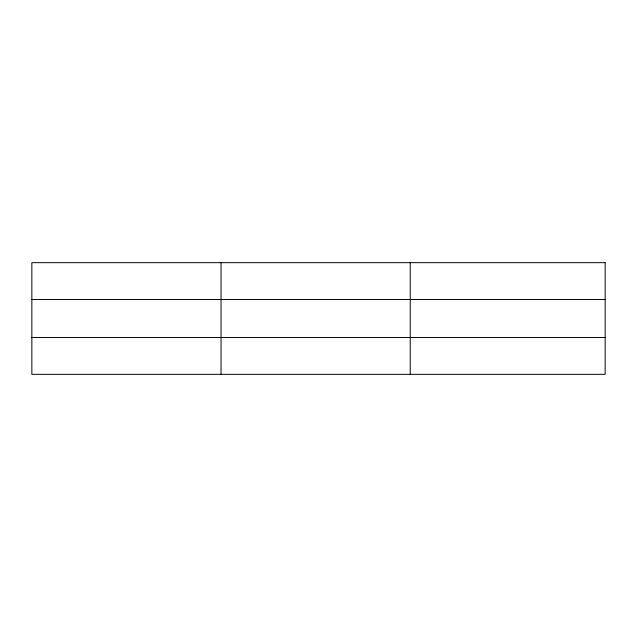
<?xml version="1.0" encoding="UTF-8"?>
<svg xmlns="http://www.w3.org/2000/svg" width="637" height="637" viewBox="0 0 637 637"><rect width="100%" height="100%" fill="white"/><g stroke="black" fill="none" stroke-linecap="round" stroke-linejoin="round"><path stroke-width="0.96" d="M221.039 374.333L221.039 262.667M410.228 374.333L410.228 262.667M31.85 299.517L605.15 299.517M31.85 337.483L605.15 337.483M605.15 262.667L605.15 374.333L31.85 374.333L31.85 262.667L605.15 262.667"/></g></svg>
